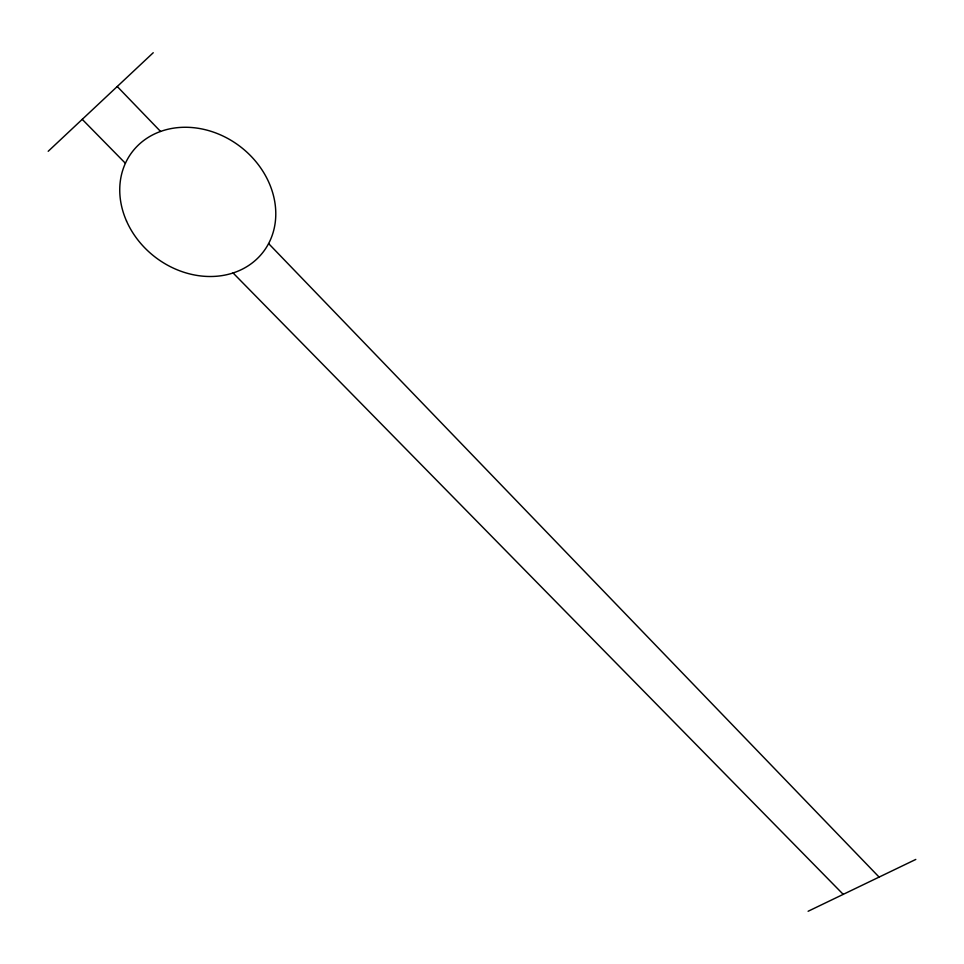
<?xml version="1.0" encoding="UTF-8"?>
<svg xmlns="http://www.w3.org/2000/svg" width="964" height="964" viewBox="0 0 964 964"><rect width="100%" height="100%" fill="white"/><g stroke="black" fill="none" stroke-linecap="round" stroke-linejoin="round"><path stroke-width="1.45" d="M48.2 151.288L153.24 52.731M808.109 911.269L915.8 859.43M82.241 119.343L125.392 163.29M233.071 272.957L843.223 894.363M117.246 86.507L160.566 131.453M268.607 243.579L879.108 877.095M126.513 221.021A82.422 69.733 37.2 0 0 260.943 254.761A82.422 69.733 37.2 0 0 205.838 129.851A82.422 69.733 37.2 0 0 126.513 221.021"/></g></svg>
